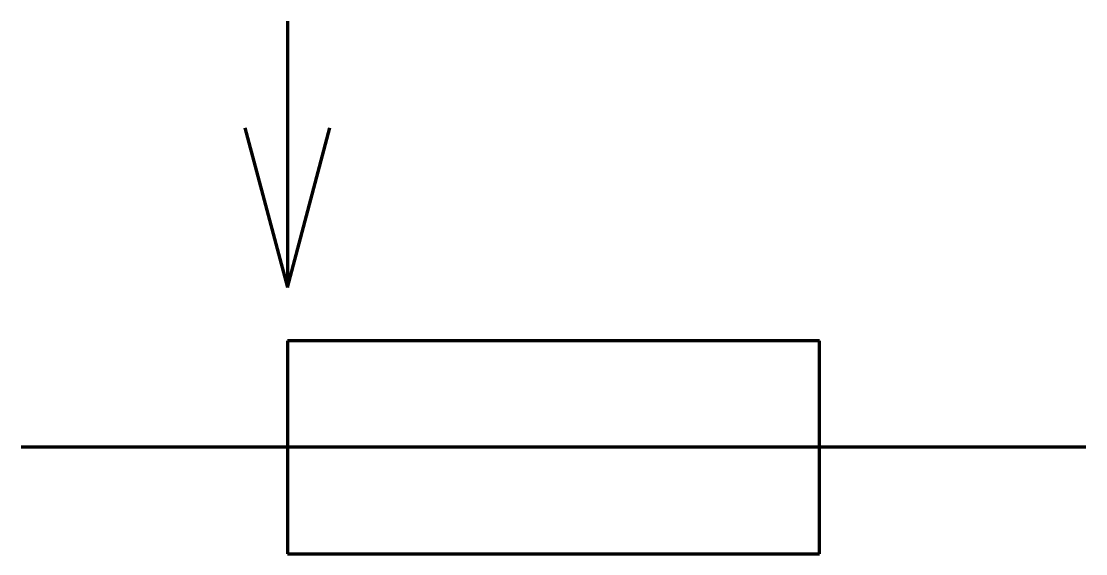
# Model space of a CAD drawing. Header units: millimetres. Extents: x 0 to 20, y -2 to 8.
import ezdxf

# ---------------------------------------------------------------- set-up
doc = ezdxf.new("R2010")
doc.units = ezdxf.units.MM
doc.layers.get('0').update_dxf_attribs({"linetype": 'CONTINUOUS', "lineweight": 0})

msp = doc.modelspace()

# ---------------------------------------------------------------- linework, layer by layer
at = {"color": 7, "linetype": 'CONTINUOUS', "lineweight": 70}
for p, q in [((5, 8), (5, 3)), ((4.2, 6), (5, 3)), ((5, 3), (5.8, 6)), ((15, 2), (5, 2)), ((5, 2), (5, -2)), ((15, -2), (15, 2)), ((20, 0), (0, 0)), ((5, -2), (15, -2))]:
    msp.add_line(p, q, dxfattribs=at)

doc.saveas('drawing.dxf')
